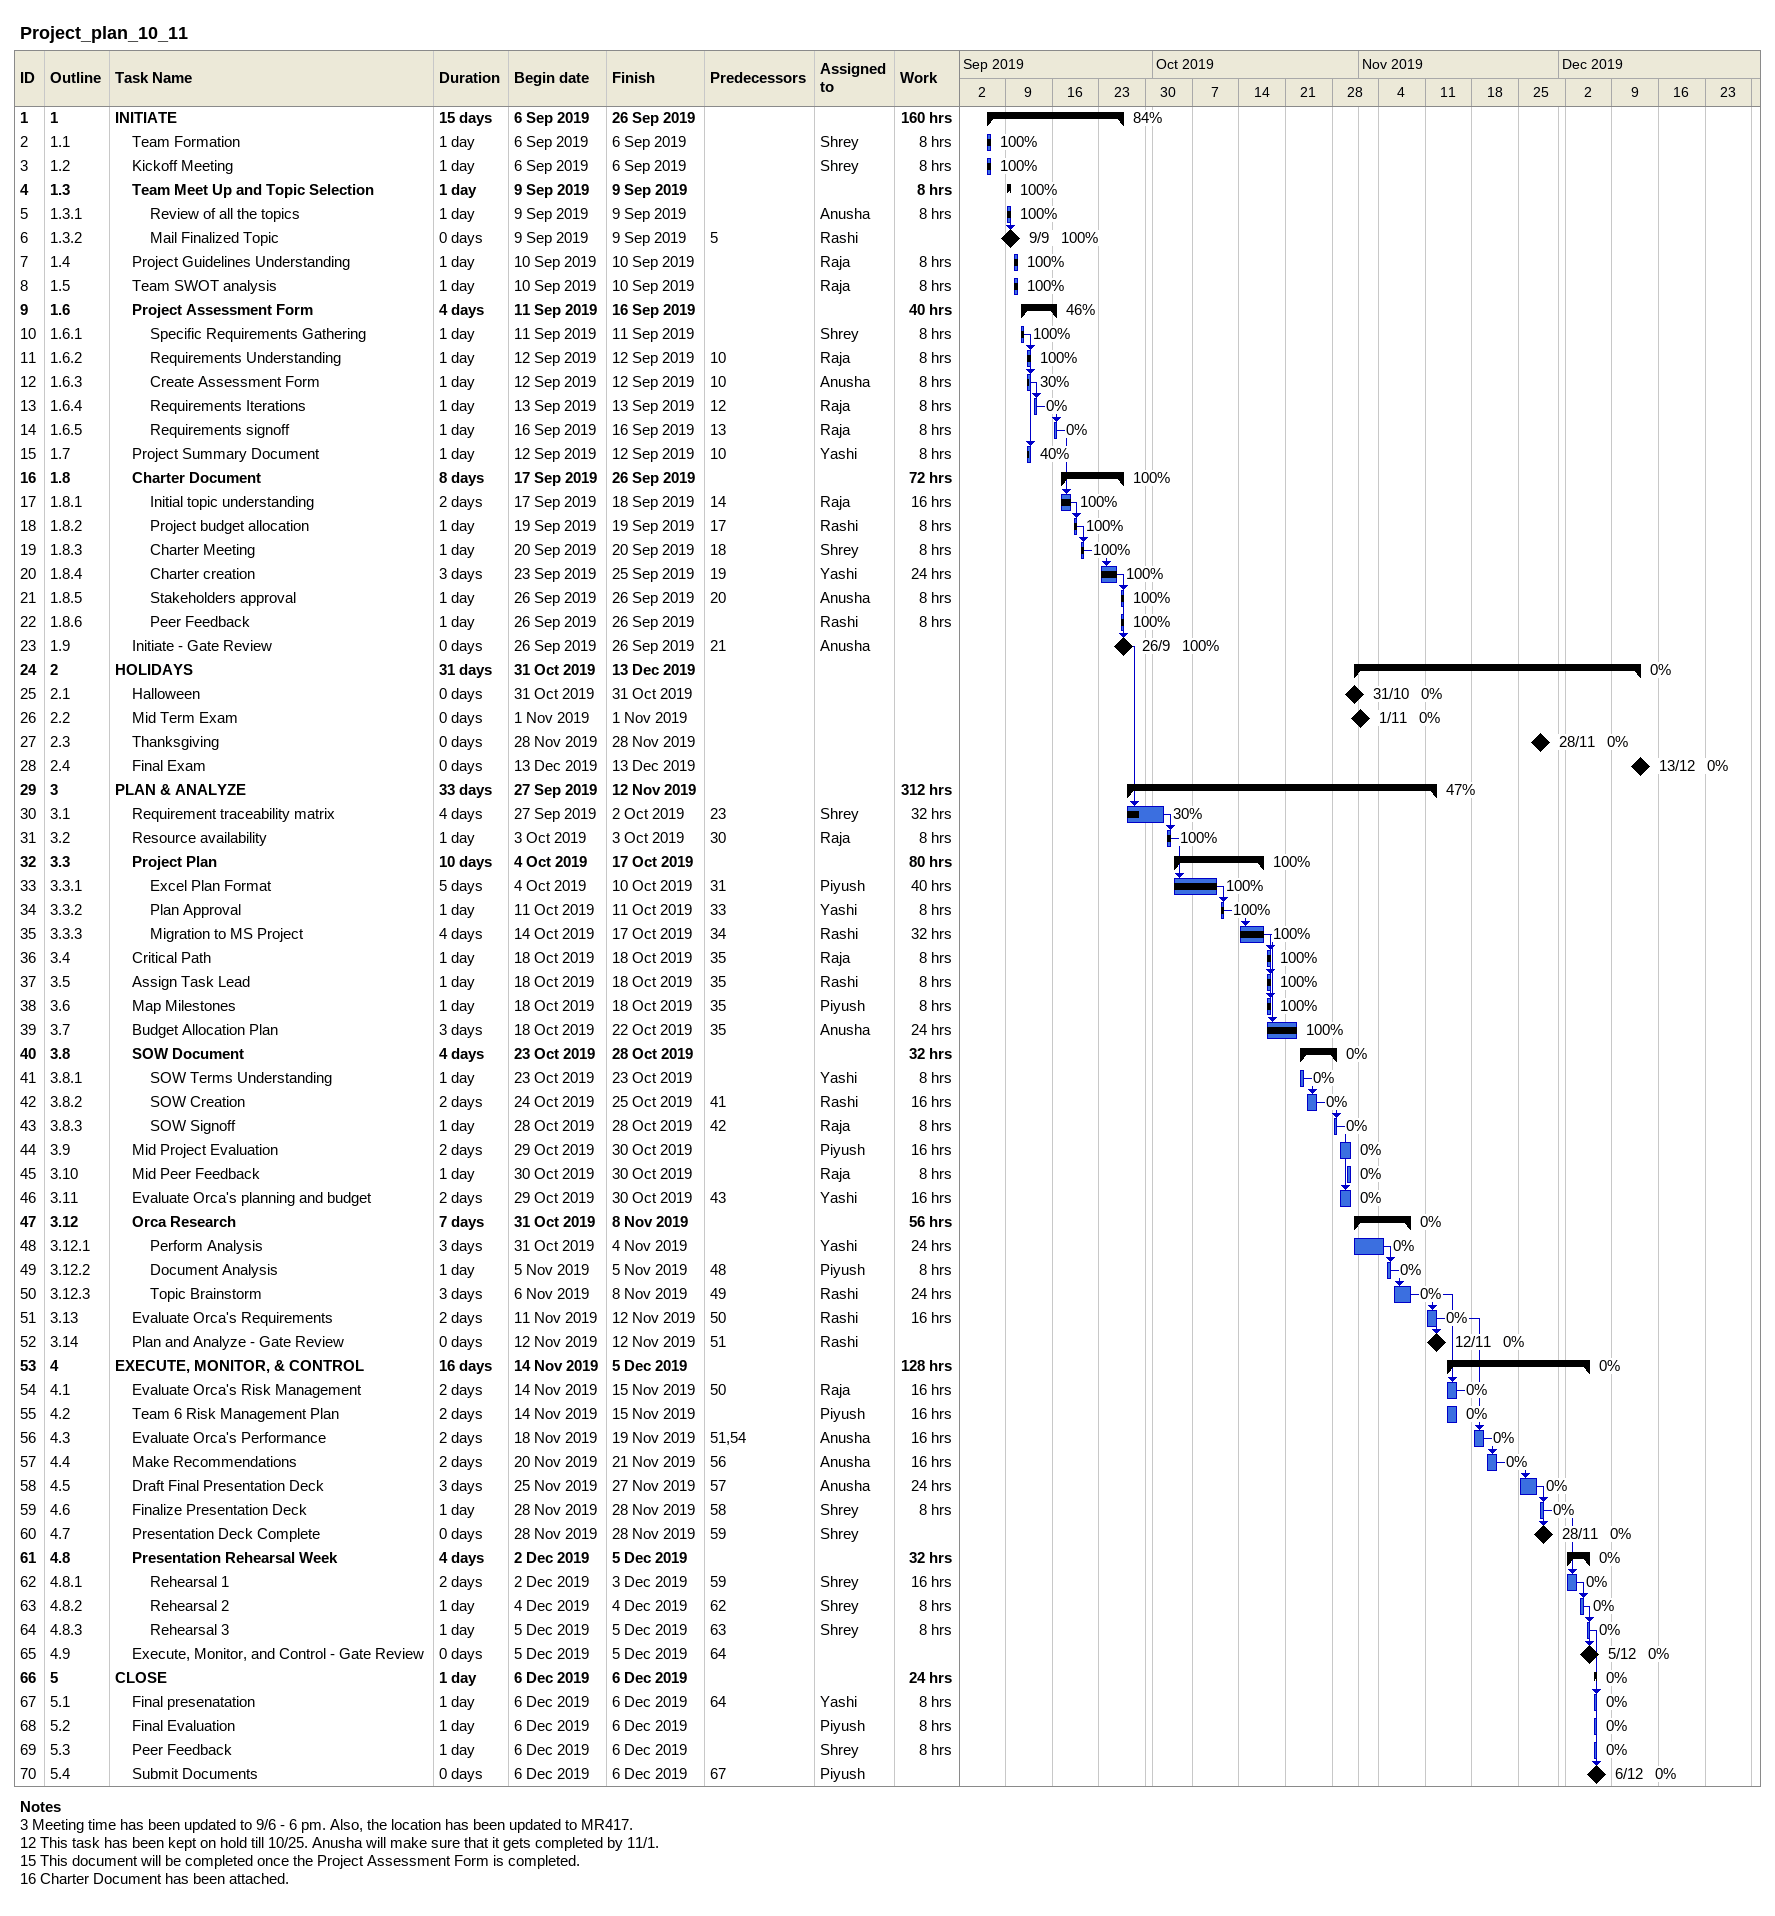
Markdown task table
Project_plan_10_11

| ID | WBS | Task | Duration | Start | Finish | Predecessors | Resources | % complete | Work (h) |
|---|---|---|---|---|---|---|---|---|---|
| 1 | 1 | **INITIATE** | 15d | 2019-09-06 | 2019-09-26 |  |  | 84 | 160 |
| 2 | 1.1 | Team Formation | 1d | 2019-09-06 | 2019-09-06 |  | Shrey | 100 | 8 |
| 3 | 1.2 | Kickoff Meeting | 1d | 2019-09-06 | 2019-09-06 |  | Shrey | 100 | 8 |
| 4 | 1.3 | **Team Meet Up and Topic Selection** | 1d | 2019-09-09 | 2019-09-09 |  |  | 100 | 8 |
| 5 | 1.3.1 | Review of all the topics | 1d | 2019-09-09 | 2019-09-09 |  | Anusha | 100 | 8 |
| 6 | 1.3.2 | Mail Finalized Topic | 0d | 2019-09-09 | 2019-09-09 | 5 | Rashi | 100 |  |
| 7 | 1.4 | Project Guidelines Understanding | 1d | 2019-09-10 | 2019-09-10 |  | Raja | 100 | 8 |
| 8 | 1.5 | Team SWOT analysis | 1d | 2019-09-10 | 2019-09-10 |  | Raja | 100 | 8 |
| 9 | 1.6 | **Project Assessment Form** | 4d | 2019-09-11 | 2019-09-16 |  |  | 46 | 40 |
| 10 | 1.6.1 | Specific Requirements Gathering | 1d | 2019-09-11 | 2019-09-11 |  | Shrey | 100 | 8 |
| 11 | 1.6.2 | Requirements Understanding | 1d | 2019-09-12 | 2019-09-12 | 10 | Raja | 100 | 8 |
| 12 | 1.6.3 | Create Assessment Form | 1d | 2019-09-12 | 2019-09-12 | 10 | Anusha | 30 | 8 |
| 13 | 1.6.4 | Requirements Iterations | 1d | 2019-09-13 | 2019-09-13 | 12 | Raja | 0 | 8 |
| 14 | 1.6.5 | Requirements signoff | 1d | 2019-09-16 | 2019-09-16 | 13 | Raja | 0 | 8 |
| 15 | 1.7 | Project Summary Document | 1d | 2019-09-12 | 2019-09-12 | 10 | Yashi | 40 | 8 |
| 16 | 1.8 | **Charter Document** | 8d | 2019-09-17 | 2019-09-26 |  |  | 100 | 72 |
| 17 | 1.8.1 | Initial topic understanding | 2d | 2019-09-17 | 2019-09-18 | 14 | Raja | 100 | 16 |
| 18 | 1.8.2 | Project budget allocation | 1d | 2019-09-19 | 2019-09-19 | 17 | Rashi | 100 | 8 |
| 19 | 1.8.3 | Charter Meeting | 1d | 2019-09-20 | 2019-09-20 | 18 | Shrey | 100 | 8 |
| 20 | 1.8.4 | Charter creation | 3d | 2019-09-23 | 2019-09-25 | 19 | Yashi | 100 | 24 |
| 21 | 1.8.5 | Stakeholders approval | 1d | 2019-09-26 | 2019-09-26 | 20 | Anusha | 100 | 8 |
| 22 | 1.8.6 | Peer Feedback | 1d | 2019-09-26 | 2019-09-26 |  | Rashi | 100 | 8 |
| 23 | 1.9 | Initiate - Gate Review | 0d | 2019-09-26 | 2019-09-26 | 21 | Anusha | 100 |  |
| 24 | 2 | **HOLIDAYS** | 31d | 2019-10-31 | 2019-12-13 |  |  | 0 |  |
| 25 | 2.1 | Halloween | 0d | 2019-10-31 | 2019-10-31 |  |  | 0 |  |
| 26 | 2.2 | Mid Term Exam | 0d | 2019-11-01 | 2019-11-01 |  |  | 0 |  |
| 27 | 2.3 | Thanksgiving | 0d | 2019-11-28 | 2019-11-28 |  |  | 0 |  |
| 28 | 2.4 | Final Exam | 0d | 2019-12-13 | 2019-12-13 |  |  | 0 |  |
| 29 | 3 | **PLAN & ANALYZE** | 33d | 2019-09-27 | 2019-11-12 |  |  | 47 | 312 |
| 30 | 3.1 | Requirement traceability matrix | 4d | 2019-09-27 | 2019-10-02 | 23 | Shrey | 30 | 32 |
| 31 | 3.2 | Resource availability | 1d | 2019-10-03 | 2019-10-03 | 30 | Raja | 100 | 8 |
| 32 | 3.3 | **Project Plan** | 10d | 2019-10-04 | 2019-10-17 |  |  | 100 | 80 |
| 33 | 3.3.1 | Excel Plan Format | 5d | 2019-10-04 | 2019-10-10 | 31 | Piyush | 100 | 40 |
| 34 | 3.3.2 | Plan Approval | 1d | 2019-10-11 | 2019-10-11 | 33 | Yashi | 100 | 8 |
| 35 | 3.3.3 | Migration to MS Project | 4d | 2019-10-14 | 2019-10-17 | 34 | Rashi | 100 | 32 |
| 36 | 3.4 | Critical Path | 1d | 2019-10-18 | 2019-10-18 | 35 | Raja | 100 | 8 |
| 37 | 3.5 | Assign Task Lead | 1d | 2019-10-18 | 2019-10-18 | 35 | Rashi | 100 | 8 |
| 38 | 3.6 | Map Milestones | 1d | 2019-10-18 | 2019-10-18 | 35 | Piyush | 100 | 8 |
| 39 | 3.7 | Budget Allocation Plan | 3d | 2019-10-18 | 2019-10-22 | 35 | Anusha | 100 | 24 |
| 40 | 3.8 | **SOW Document** | 4d | 2019-10-23 | 2019-10-28 |  |  | 0 | 32 |
| 41 | 3.8.1 | SOW Terms Understanding | 1d | 2019-10-23 | 2019-10-23 |  | Yashi | 0 | 8 |
| 42 | 3.8.2 | SOW Creation | 2d | 2019-10-24 | 2019-10-25 | 41 | Rashi | 0 | 16 |
| 43 | 3.8.3 | SOW Signoff | 1d | 2019-10-28 | 2019-10-28 | 42 | Raja | 0 | 8 |
| 44 | 3.9 | Mid Project Evaluation | 2d | 2019-10-29 | 2019-10-30 |  | Piyush | 0 | 16 |
| 45 | 3.10 | Mid Peer Feedback | 1d | 2019-10-30 | 2019-10-30 |  | Raja | 0 | 8 |
| 46 | 3.11 | Evaluate Orca's planning and budget | 2d | 2019-10-29 | 2019-10-30 | 43 | Yashi | 0 | 16 |
| 47 | 3.12 | **Orca Research** | 7d | 2019-10-31 | 2019-11-08 |  |  | 0 | 56 |
| 48 | 3.12.1 | Perform Analysis | 3d | 2019-10-31 | 2019-11-04 |  | Yashi | 0 | 24 |
| 49 | 3.12.2 | Document Analysis | 1d | 2019-11-05 | 2019-11-05 | 48 | Piyush | 0 | 8 |
| 50 | 3.12.3 | Topic Brainstorm | 3d | 2019-11-06 | 2019-11-08 | 49 | Rashi | 0 | 24 |
| 51 | 3.13 | Evaluate Orca's Requirements | 2d | 2019-11-11 | 2019-11-12 | 50 | Rashi | 0 | 16 |
| 52 | 3.14 | Plan and Analyze - Gate Review | 0d | 2019-11-12 | 2019-11-12 | 51 | Rashi | 0 |  |
| 53 | 4 | **EXECUTE, MONITOR, & CONTROL** | 16d | 2019-11-14 | 2019-12-05 |  |  | 0 | 128 |
| 54 | 4.1 | Evaluate Orca's Risk Management | 2d | 2019-11-14 | 2019-11-15 | 50 | Raja | 0 | 16 |
| 55 | 4.2 | Team 6 Risk Management Plan | 2d | 2019-11-14 | 2019-11-15 |  | Piyush | 0 | 16 |
| 56 | 4.3 | Evaluate Orca's Performance | 2d | 2019-11-18 | 2019-11-19 | 51, 54 | Anusha | 0 | 16 |
| 57 | 4.4 | Make Recommendations | 2d | 2019-11-20 | 2019-11-21 | 56 | Anusha | 0 | 16 |
| 58 | 4.5 | Draft Final Presentation Deck | 3d | 2019-11-25 | 2019-11-27 | 57 | Anusha | 0 | 24 |
| 59 | 4.6 | Finalize Presentation Deck | 1d | 2019-11-28 | 2019-11-28 | 58 | Shrey | 0 | 8 |
| 60 | 4.7 | Presentation Deck Complete | 0d | 2019-11-28 | 2019-11-28 | 59 | Shrey | 0 |  |
| 61 | 4.8 | **Presentation Rehearsal Week** | 4d | 2019-12-02 | 2019-12-05 |  |  | 0 | 32 |
| 62 | 4.8.1 | Rehearsal 1 | 2d | 2019-12-02 | 2019-12-03 | 59 | Shrey | 0 | 16 |
| 63 | 4.8.2 | Rehearsal 2 | 1d | 2019-12-04 | 2019-12-04 | 62 | Shrey | 0 | 8 |
| 64 | 4.8.3 | Rehearsal 3 | 1d | 2019-12-05 | 2019-12-05 | 63 | Shrey | 0 | 8 |
| 65 | 4.9 | Execute, Monitor, and Control - Gate Review | 0d | 2019-12-05 | 2019-12-05 | 64 |  | 0 |  |
| 66 | 5 | **CLOSE** | 1d | 2019-12-06 | 2019-12-06 |  |  | 0 | 24 |
| 67 | 5.1 | Final presenatation | 1d | 2019-12-06 | 2019-12-06 | 64 | Yashi | 0 | 8 |
| 68 | 5.2 | Final Evaluation | 1d | 2019-12-06 | 2019-12-06 |  | Piyush | 0 | 8 |
| 69 | 5.3 | Peer Feedback | 1d | 2019-12-06 | 2019-12-06 |  | Shrey | 0 | 8 |
| 70 | 5.4 | Submit Documents | 0d | 2019-12-06 | 2019-12-06 | 67 | Piyush | 0 |  |

Notes
- 3: Meeting time has been updated to 9/6 - 6 pm. Also, the location has been updated to MR417.
- 12: This task has been kept on hold till 10/25. Anusha will make sure that it gets completed by 11/1.
- 15: This document will be completed once the Project Assessment Form is completed.
- 16: Charter Document has been attached.
